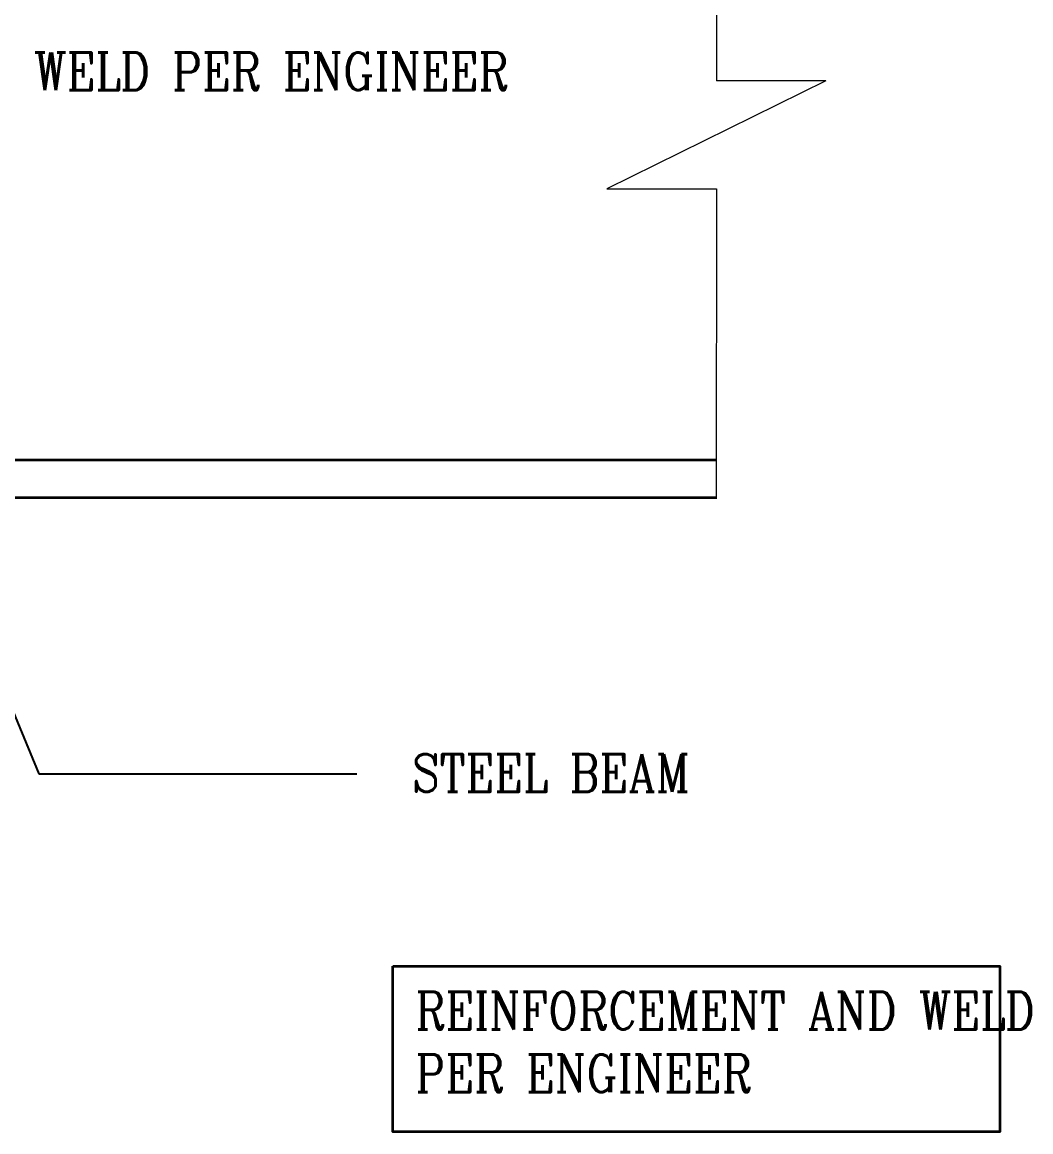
# Model space of a CAD drawing. Header units: inches. Extents: x -56.1 to 22.5, y 200.2 to 292.7.
# Drawn here: x -4.36 to 22.51, y 231.55 to 261.09 of the extents above; entities that cross this region are included whole.
import ezdxf

# ---------------------------------------------------------------- set-up
doc = ezdxf.new("R2010")
doc.units = ezdxf.units.IN
doc.header["$MEASUREMENT"] = 0
doc.layers.add('A4 medium', color=7, linetype='Continuous', lineweight=35)
doc.layers.add('DIM', color=3, linetype='Continuous', lineweight=13)
doc.styles.add('ARCTEXT', font='arctext.shx', dxfattribs={"width": 0.85})
doc.styles.add('RomanC', font='romanc.shx', dxfattribs={"width": 0.85, "height": 5})
doc.dimstyles.new('ARCTEXT1-4', dxfattribs={"dimtxt": 4, "dimasz": 2, "dimexe": 2, "dimexo": 2, "dimgap": 2, "dimtad": 1, "dimdec": 4, "dimzin": 3, "dimdsep": 46, "dimlunit": 4, "dimtxsty": 'ARCTEXT', "dimblk": 'ARCHTICK', "dimcen": 2, "dimaunit": 1, "dimadec": 0, "dimazin": 0, "dimtfac": 1, "dimtdec": 4, "dimtmove": 2, "dimatfit": 3, "dimldrblk": 'arrow', "dimfxl": 1, "dimtolj": 1, "dimtzin": 0, "dimarcsym": 0})

# ---------------------------------------------------------------- blocks, each defined once
blk = doc.blocks.new('_ArchTick')
at = {"color": 0, "linetype": 'ByBlock', "const_width": 0.15}
blk.add_lwpolyline([(-0.5, -0.5), (0.5, 0.5)], dxfattribs=at)
blk = doc.blocks.new('arrow')
at = {"layer": 'DIM'}
blk.add_hatch(color=253, dxfattribs=at).paths.add_polyline_path([(-2, 0.5), (-2, -0.5), (0, 0)])
at = {"layer": 'DIM', "lineweight": 9}
for points in [[(-2, 0.983), (-2, 0.5), (-2.469, 0.617)], [(0.374, 0.094), (0, 0)], [(0.374, -0.094), (0, 0)], [(-2, -0.983), (-2, -0.5), (-2.469, -0.617)]]:
    blk.add_lwpolyline(points, dxfattribs=at)
at = {"layer": 'DIM', "lineweight": 15}
blk.add_lwpolyline([(0, 0), (-2, -0.5), (-2, 0.5), (0, 0)], dxfattribs=at)

msp = doc.modelspace()

# ---------------------------------------------------------------- linework, layer by layer
at = {"layer": 'A4 medium', "ltscale": 0.15}
for p, q in [((-24.534, 249.44), (14.145, 249.44)), ((-24.534, 248.44), (14.145, 248.44))]:
    msp.add_line(p, q, dxfattribs=at)
msp.add_lwpolyline([(5.516, 235.964), (21.678, 235.964), (21.678, 231.553), (5.516, 231.553)], close=True, dxfattribs=at)
at = {"layer": 'DIM'}
for p, q in [((14.145, 267.94), (14.135, 259.529)), ((17.049, 259.526), (11.217, 256.656)), ((17.049, 259.526), (14.135, 259.529)), ((11.217, 256.656), (14.132, 256.653)), ((14.132, 256.653), (14.122, 248.44))]:
    msp.add_line(p, q, dxfattribs=at)

# ---------------------------------------------------------------- texts
at = {"layer": 'DIM', "color": 3, "char_height": 1, "attachment_point": 1, "style": 'RomanC'}
for s, insert, width in [('WELD PER ENGINEER', (-4.044, 260.283), 22.68955), ('STEEL BEAM', (6.031, 241.605), 22.68955), ('REINFORCEMENT AND WELD PER ENGINEER', (6.114, 235.279), 18.04318)]:
    msp.add_mtext(s, dxfattribs=dict(at, insert=insert, width=width))

# ---------------------------------------------------------------- leaders
at = {"layer": 'DIM'}
msp.add_leader([(-6.966, 248.44), (-3.913, 241.08), (4.557, 241.086)], dimstyle='ARCTEXT1-4', override={"dimasz": 0.5, "dimtad": 0}, dxfattribs=at)

doc.saveas('drawing.dxf')
